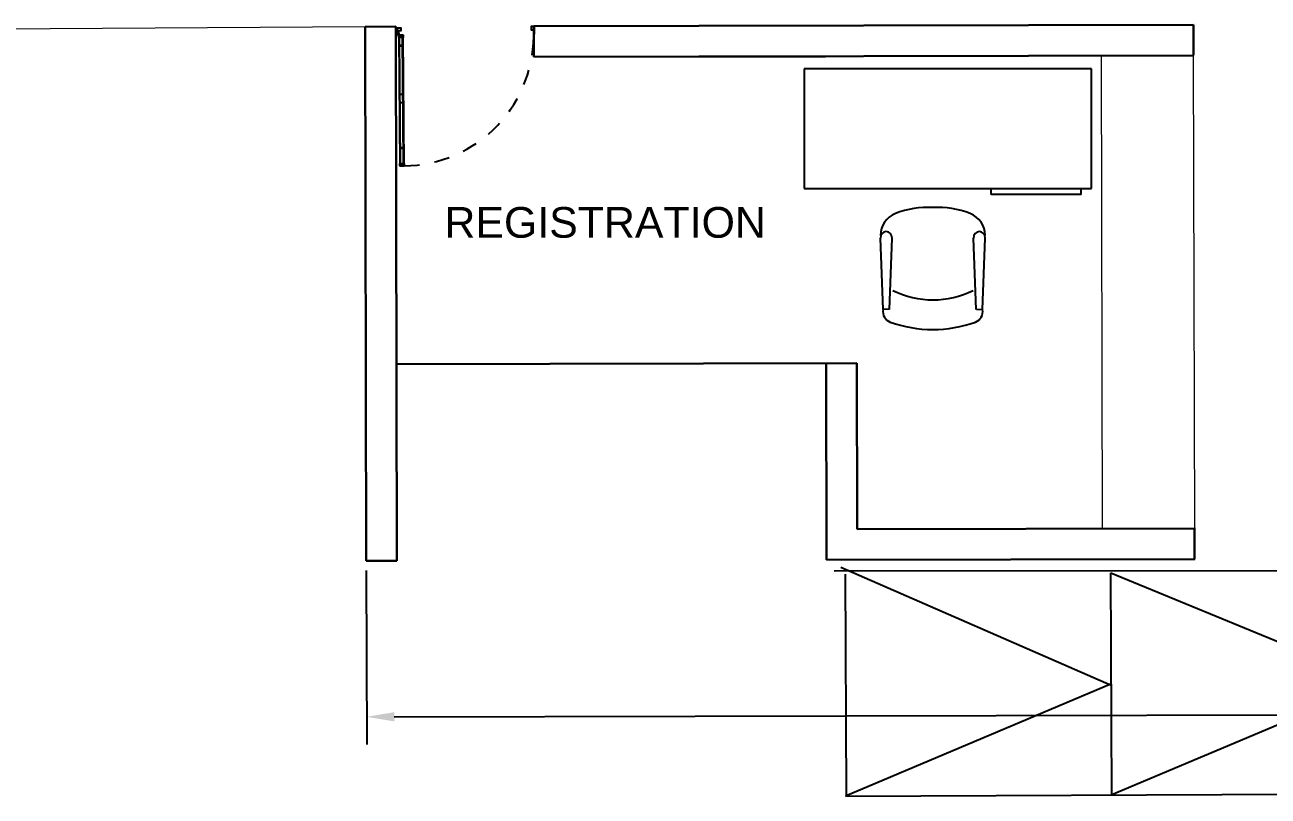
# Model space of a CAD drawing. Header units: metres. Extents: x 141303 to 146299, y 125960 to 127091.
# Drawn here: x 144888.97 to 144897.07, y 126055.84 to 126060.86 of the extents above; entities that cross this region are included whole.
import ezdxf

# ---------------------------------------------------------------- set-up
doc = ezdxf.new("R2010")
doc.units = ezdxf.units.M
doc.header["$MEASUREMENT"] = 0
doc.linetypes.add('C08_MUROS SERVICIOS$0$HIDDE100', pattern=[0.16, 0.1, -0.06])
for name, color, linetype in [('DIMENSION', 50, 'Continuous'), ('door', 12, 'Continuous'), ('FURNITURE', 6, 'Continuous')]:
    doc.layers.add(name, color=color, linetype=linetype)
for name, color, linetype, lineweight in [('ELEVATION', 7, 'Continuous', 20), ('LETTERING', 50, 'Continuous', 30), ('NVMI_WALL', 7, 'Continuous', 30), ('STAIR', 93, 'Continuous', 25)]:
    doc.layers.add(name, color=color, linetype=linetype, lineweight=lineweight)
doc.layers.get('0').off()
doc.styles.get("Standard").update_dxf_attribs({"font": 'arial.ttf'})
doc.dimstyles.get("Standard").update_dxf_attribs({"dimtxt": 0.18, "dimasz": 0.18, "dimexe": 0.18, "dimexo": 0.0625, "dimgap": 0.09, "dimtad": 0, "dimtih": 1, "dimtoh": 1, "dimdec": 4, "dimzin": 0, "dimdsep": 46, "dimtxsty": 'Standard', "dimcen": 0.09, "dimadec": 0, "dimazin": 0, "dimtfac": 1, "dimtdec": 4, "dimtofl": 0, "dimtmove": 0, "dimatfit": 3, "dimfxl": 1, "dimtolj": 1, "dimtzin": 0, "dimarcsym": 0})

# ---------------------------------------------------------------- blocks, each defined once
blk = doc.blocks.new('C08_MUROS SERVICIOS$0$DOOR 1.20')
at = {"linetype": 'C08_MUROS SERVICIOS$0$HIDDE100'}
blk.add_lwpolyline([(187.586, 86.339, -0.424767), (188.786, 87.579)], format="xyb", dxfattribs=at)
at = {"linetype": 'ByBlock'}
blk.add_lwpolyline([(188.826, 86.379), (188.826, 87.579), (188.786, 87.579), (188.786, 86.379), (188.826, 86.379)], dxfattribs=at)
for points in [[(188.826, 87.559), (188.786, 87.559), (188.786, 87.579), (188.826, 87.579)], [(188.821, 87.41), (188.791, 87.41), (188.791, 87.419), (188.821, 87.419)], [(188.796, 87.419), (188.816, 87.419), (188.816, 87.41), (188.796, 87.41)], [(188.791, 86.999), (188.821, 86.999), (188.821, 86.919), (188.791, 86.919)], [(188.821, 86.469), (188.791, 86.469), (188.791, 86.479), (188.821, 86.479)], [(188.796, 86.479), (188.816, 86.479), (188.816, 86.469), (188.796, 86.469)], [(188.826, 86.379), (188.786, 86.379), (188.786, 86.399), (188.826, 86.399)]]:
    blk.add_lwpolyline(points, close=True)
blk.add_lwpolyline([(188.821, 86.399), (188.821, 87.559), (188.791, 87.559), (188.791, 86.399)], close=True, dxfattribs=at)
for points in [[(187.576, 86.379), (187.576, 86.309), (187.606, 86.309), (187.606, 86.339), (187.586, 86.339), (187.586, 86.379), (187.576, 86.379)], [(188.836, 86.379), (188.836, 86.309), (188.806, 86.309), (188.806, 86.339), (188.826, 86.339), (188.826, 86.379), (188.836, 86.379)]]:
    blk.add_lwpolyline(points)
blk = doc.blocks.new('MB11')
for p, q in [((0, 0.5754), (-1.3809, 0.5754)), ((-1.3809, 0.5754), (-1.3809, 0)), ((0, 0), (0, 0.5754)), ((-1.3809, 0), (0, 0)), ((-0.4833, -0.0288), (-0.4833, 0)), ((-0.0498, -0.0288), (-0.0498, 0)), ((-0.0498, -0.0288), (-0.4833, -0.0288)), ((-1.0018, -0.5812), (-1.014, -0.2378)), ((-0.971, -0.5812), (-0.9588, -0.2378)), ((-0.5548, -0.5812), (-0.567, -0.2378)), ((-0.5239, -0.5812), (-0.5117, -0.2378)), ((-0.972, -0.58), (-1.0018, -0.5812)), ((-0.5537, -0.58), (-0.5239, -0.5812))]:
    blk.add_line(p, q)
for centre, radius, start, end in [((-0.7892, -0.5107), 0.4196, 86.40543, 111.42438), ((-0.7366, -0.5107), 0.4196, 68.57562, 93.59457), ((-0.901, -0.2258), 0.1135, 111.42438, 179.64736), ((-0.6248, -0.2258), 0.1135, 0.35264, 68.57562), ((-0.984, -0.2368), 0.03, 94.5088, 182.03591), ((-0.9888, -0.2368), 0.03, 357.96409, 85.4912), ((-0.537, -0.2368), 0.03, 94.5088, 182.03591), ((-0.5417, -0.2368), 0.03, 357.96409, 85.4912), ((-0.7619, -0.1015), 0.4333, 243.53779, 296.46221), ((-0.9495, -0.5911), 0.0532, 169.2058, 250.2967), ((-0.5763, -0.5911), 0.0532, 289.7033, 10.7942), ((-0.7602, -0.0624), 0.6148, 250.2967, 269.74773), ((-0.7656, -0.0624), 0.6148, 270.25227, 289.7033)]:
    blk.add_arc(centre, radius, start, end)
blk = doc.blocks.new('*D90')
at = {"layer": 'Defpoints', "color": 0, "transparency": 16777216}
for p in [(144918.2447, 126057.4303), (144891.1948, 126057.3723), (144918.2469, 126056.414)]:
    blk.add_point(p, dxfattribs=at)
at = {"layer": 'DIMENSION', "color": 0, "lineweight": -2, "transparency": 16777216}
for p, q in [((144918.2448, 126057.3678), (144918.2473, 126056.234)), ((144891.1949, 126057.3098), (144891.1973, 126056.176)), ((144891.3769, 126056.3564), (144904.1871, 126056.3839)), ((144918.0669, 126056.4136), (144905.2567, 126056.3862))]:
    blk.add_line(p, q, dxfattribs=at)
at = {"layer": 'DIMENSION', "color": 0, "transparency": 16777216}
for points in [[(144918.0668, 126056.4436), (144918.067, 126056.3836), (144918.2469, 126056.414)], [(144891.3769, 126056.3864), (144891.377, 126056.3264), (144891.1969, 126056.356)]]:
    blk.add_solid(points, dxfattribs=at)
at = {"layer": 'DIMENSION', "color": 0, "transparency": 16777216, "insert": (144904.7219, 126056.385), "char_height": 0.18, "attachment_point": 5}
blk.add_mtext('\\A1;27.0500', dxfattribs=at)

msp = doc.modelspace()

# ---------------------------------------------------------------- linework, layer by layer
at = {"layer": 'ELEVATION'}
msp.add_line((144891.18724, 126060.85307), (144888.38727, 126060.83416), dxfattribs=at)
at = {"layer": 'FURNITURE', "lineweight": 0}
for p, q in [((144895.99433, 126057.58271), (144895.98766, 126060.66346)), ((144896.59433, 126057.58401), (144896.58766, 126060.66475))]:
    msp.add_line(p, q, dxfattribs=at)
at = {"layer": 'NVMI_WALL'}
for p, q in [((144891.18724, 126060.85307), (144891.38724, 126060.8535)), ((144891.19477, 126057.37233), (144891.18724, 126060.85307)), ((144891.39477, 126057.37276), (144891.38724, 126060.8535)), ((144892.28724, 126060.85545), (144896.58723, 126060.86475)), ((144892.28767, 126060.65545), (144892.28724, 126060.85545)), ((144896.58676, 126060.66672), (144896.58633, 126060.86475)), ((144892.28767, 126060.65545), (144896.58766, 126060.66475)), ((144892.28767, 126060.65545), (144894.18767, 126060.65956)), ((144891.392, 126058.65351), (144894.39199, 126058.66)), ((144894.19476, 126057.37882), (144894.19199, 126058.65957)), ((144894.39433, 126057.57925), (144894.39199, 126058.66)), ((144894.39433, 126057.57925), (144896.59433, 126057.58401)), ((144896.59254, 126057.58833), (144896.59298, 126057.38401)), ((144891.19477, 126057.37233), (144891.39477, 126057.37276)), ((144894.19476, 126057.37882), (144896.59476, 126057.38401))]:
    msp.add_line(p, q, dxfattribs=at)
at = {"layer": 'STAIR'}
for p, q in [((144896.05094, 126056.56014), (144894.28799, 126057.3284)), ((144894.24501, 126057.30797), (144899.61066, 126057.30996)), ((144894.31619, 126057.28464), (144894.32251, 126055.84839)), ((144896.05455, 126055.84702), (144896.04817, 126057.2942)), ((144896.04817, 126057.2942), (144897.78797, 126056.57826)), ((144896.05136, 126056.57061), (144894.31793, 126055.83937)), ((144897.78797, 126056.57826), (144896.05455, 126055.84702)), ((144894.31793, 126055.83937), (144899.52777, 126055.86232))]:
    msp.add_line(p, q, dxfattribs=at)

# ---------------------------------------------------------------- block references
at = {"layer": 'door', "xscale": 0.7088458887546231, "yscale": 0.7088458887546231, "zscale": 0.7088458887546231, "rotation": 180.4907457314063}
msp.add_blockref('C08_MUROS SERVICIOS$0$DOOR 1.20', (145024.72506, 126123.17038), dxfattribs=at)
at = {"layer": 'FURNITURE', "xscale": 1.35676490791757, "yscale": 1.35676490791757, "zscale": 1.35676490791757}
msp.add_blockref('MB11', (144895.9225, 126059.79855), dxfattribs=at)

# ---------------------------------------------------------------- texts
at = {"layer": 'LETTERING', "insert": (144891.70405, 126059.67779), "char_height": 0.2, "attachment_point": 1}
msp.add_mtext_dynamic_manual_height_columns('REGISTRATION', width=2.3063379, gutter_width=1, heights=[0], dxfattribs=at)

# ---------------------------------------------------------------- dimensions: what is measured, and where the dimension line sits
at = {"layer": 'DIMENSION'}
dim = msp.add_aligned_dim(p1=(144891.19477, 126057.37233), p2=(144918.24471, 126057.43031), distance=-1.01631, dimstyle='Standard', dxfattribs=at)
dim.commit()
dim.dimension.update_dxf_attribs({"geometry": '*D90', "text_midpoint": (144904.72192, 126056.38501)})

doc.saveas('drawing.dxf')
